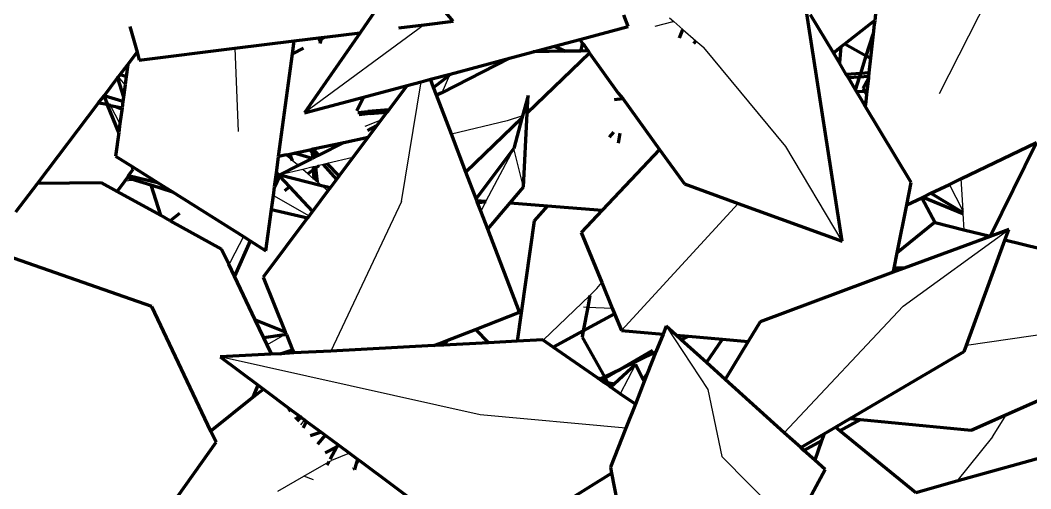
# Model space of a CAD drawing. Header units: millimetres. Extents: x 4307 to 31003, y 2809 to 20009.
# Drawn here: x 7018.4 to 7080.7, y 7961.8 to 7990.7 of the extents above; entities that cross this region are included whole.
import ezdxf

# ---------------------------------------------------------------- set-up
doc = ezdxf.new("R2010")
doc.units = ezdxf.units.MM
doc.layers.add('ProfileEdges', color=7, linetype='Continuous')

msp = doc.modelspace()

# ---------------------------------------------------------------- linework, layer by layer
for p, q in [((7078.947, 7993.924), (7075.018, 7986.19)), ((7058.395, 7990.867), (7058.651, 7990.645)), ((7043.258, 7990.447), (7035.895, 7985.02)), ((7058.586, 7990.635), (7057.482, 7990.341)), ((7058.586, 7990.635), (7058.651, 7990.645)), ((7058.651, 7990.645), (7059.214, 7990.157)), ((7059.214, 7990.157), (7060.016, 7989.462)), ((7070.827, 7990.542), (7071.011, 7990.457)), ((7031.593, 7989), (7031.807, 7983.87)), ((7053.12, 7989.18), (7052.998, 7989.147)), ((7060.016, 7989.462), (7060.505, 7989.038)), ((7065.559, 7982.941), (7060.505, 7989.038)), ((7024.833, 7986.746), (7024.426, 7987.244)), ((7044.833, 7987.345), (7044.345, 7986.257)), ((7041.864, 7979.539), (7043.071, 7986.93)), ((7023.868, 7985.481), (7023.531, 7986.065)), ((7024.513, 7984.361), (7023.923, 7985.469)), ((7023.923, 7985.469), (7024.622, 7985.173)), ((7070.263, 7985.76), (7070.49, 7985.71)), ((7039.628, 7984.183), (7040.615, 7984.573)), ((7039.803, 7985.094), (7039.946, 7984.965)), ((7049.337, 7984.838), (7048.374, 7984.514)), ((7048.374, 7984.514), (7044.944, 7983.699)), ((7048.787, 7982.817), (7047.077, 7979.565)), ((7049.393, 7980.428), (7048.787, 7982.817)), ((7069.023, 7977.085), (7065.559, 7982.941)), ((7034.846, 7982.316), (7034.77, 7982.425)), ((7035.144, 7982.061), (7034.846, 7982.316)), ((7035.429, 7981.818), (7035.144, 7982.061)), ((7038.878, 7982.256), (7037.291, 7981.879)), ((7035.779, 7981.519), (7034.375, 7981.185)), ((7035.662, 7981.84), (7035.429, 7981.818)), ((7035.5, 7981.757), (7035.429, 7981.818)), ((7036.422, 7981.672), (7035.779, 7981.519)), ((7036.09, 7981.253), (7035.779, 7981.519)), ((7036.567, 7981.706), (7036.422, 7981.672)), ((7036.784, 7981.758), (7036.567, 7981.706)), ((7037.035, 7981.818), (7036.784, 7981.758)), ((7037.291, 7981.879), (7037.035, 7981.818)), ((7025.469, 7980.868), (7024.81, 7980.805)), ((7036.47, 7980.928), (7036.09, 7981.253)), ((7036.698, 7980.733), (7036.47, 7980.928)), ((7076.343, 7980.933), (7076.465, 7978.982)), ((7036.927, 7980.538), (7036.698, 7980.733)), ((7037.331, 7980.192), (7036.927, 7980.538)), ((7076.465, 7978.982), (7075.64, 7980.595)), ((7033.97, 7979.911), (7036.184, 7978.662)), ((7041.864, 7979.539), (7037.511, 7970.311)), ((7047.061, 7979.533), (7046.755, 7978.952)), ((7047.077, 7979.565), (7047.061, 7979.533)), ((7055.425, 7971.585), (7062.615, 7979.426)), ((7076.465, 7978.982), (7076.473, 7978.855)), ((7076.473, 7978.855), (7076.477, 7978.792)), ((7076.477, 7978.792), (7076.54, 7977.782)), ((7072.795, 7973.087), (7079.299, 7977.814)), ((7032.127, 7977.377), (7031.334, 7975.834)), ((7031.334, 7975.834), (7031.221, 7975.676)), ((7053.915, 7974.167), (7053.478, 7973.747)), ((7053.915, 7974.167), (7054.213, 7974.543)), ((7053.478, 7973.747), (7050.6, 7970.977)), ((7053.078, 7973.041), (7053.345, 7973.029)), ((7053.345, 7973.029), (7054.861, 7972.96)), ((7065.467, 7965.271), (7072.795, 7973.087)), ((7076.7, 7970.668), (7094.745, 7973.294)), ((7058.183, 7971.844), (7060.758, 7967.944)), ((7034.651, 7971.316), (7033.59, 7970.697)), ((7034.755, 7971.377), (7034.651, 7971.316)), ((7046.708, 7966.385), (7030.68, 7969.953)), ((7056.299, 7969.488), (7055.356, 7967.682)), ((7060.758, 7967.944), (7061.612, 7963.813)), ((7035.274, 7966.181), (7035.491, 7966.238)), ((7035.458, 7965.97), (7035.689, 7966.221)), ((7035.491, 7966.238), (7035.621, 7966.272)), ((7035.886, 7966.075), (7035.635, 7965.766)), ((7055.697, 7965.556), (7046.708, 7966.385)), ((7078.306, 7965.019), (7079.164, 7966.387)), ((7036.665, 7964.585), (7037.162, 7965.125)), ((7078.306, 7965.019), (7076.108, 7962.277)), ((7038.662, 7964.007), (7037.553, 7963.566)), ((7035.845, 7962.583), (7037.383, 7963.468)), ((7037.383, 7963.468), (7037.553, 7963.566)), ((7039.274, 7963.551), (7039.041, 7963.224)), ((7066.012, 7959.358), (7061.612, 7963.813)), ((7038.918, 7963.049), (7038.891, 7963.012)), ((7039.041, 7963.224), (7038.918, 7963.049)), ((7034.253, 7961.667), (7035.845, 7962.583)), ((7036.451, 7962.364), (7035.845, 7962.583))]:
    msp.add_line(p, q)
at = {"layer": 'ProfileEdges', "lineweight": 211}
for p, q in [((7041.632, 7993.314), (7039.311, 7989.957)), ((7069.023, 7977.085), (7066.796, 7991.536)), ((7071.127, 7991.518), (7071.038, 7990.707)), ((7045.05, 7990.669), (7044.484, 7991.351)), ((7055.845, 7990.331), (7055.582, 7991.037)), ((7068.49, 7988.714), (7067.087, 7991.051)), ((7025.13, 7990.344), (7025.57, 7988.751)), ((7041.696, 7990.253), (7043.258, 7990.447)), ((7043.258, 7990.447), (7045.05, 7990.669)), ((7052.861, 7989.537), (7055.845, 7990.331)), ((7059.004, 7989.633), (7059.214, 7990.157)), ((7069.2, 7989.269), (7070.827, 7990.542)), ((7070.827, 7990.542), (7070.905, 7990.603)), ((7070.905, 7990.603), (7071.038, 7990.707)), ((7071.023, 7990.566), (7070.905, 7990.603)), ((7071.011, 7990.457), (7070.946, 7989.871)), ((7071.023, 7990.566), (7071.011, 7990.457)), ((7071.038, 7990.707), (7071.023, 7990.566)), ((7035.248, 7989.453), (7036.941, 7989.663)), ((7039.311, 7989.957), (7035.895, 7985.02)), ((7036.73, 7989.473), (7036.91, 7989.565)), ((7036.91, 7989.565), (7036.825, 7989.3)), ((7036.91, 7989.565), (7037.151, 7989.689)), ((7036.941, 7989.663), (7036.91, 7989.565)), ((7036.941, 7989.663), (7037.151, 7989.689)), ((7037.151, 7989.689), (7039.311, 7989.957)), ((7051.294, 7989.12), (7052.861, 7989.537)), ((7052.861, 7989.537), (7053.032, 7989.301)), ((7070.521, 7988.531), (7070.946, 7989.871)), ((7070.946, 7989.871), (7070.783, 7988.384)), ((7025.703, 7988.269), (7031.593, 7989)), ((7031.593, 7989), (7035.248, 7989.453)), ((7035.141, 7988.654), (7035.248, 7989.453)), ((7035.141, 7988.654), (7035.821, 7989.004)), ((7049.984, 7988.771), (7051.294, 7989.12)), ((7051.294, 7989.12), (7051.984, 7988.809)), ((7052.926, 7988.827), (7052.998, 7989.147)), ((7052.998, 7989.147), (7053.032, 7989.301)), ((7053.032, 7989.301), (7053.12, 7989.18)), ((7053.12, 7989.18), (7053.37, 7988.835)), ((7060.016, 7989.462), (7059.864, 7989.292)), ((7068.49, 7988.714), (7068.96, 7989.081)), ((7068.96, 7989.081), (7068.865, 7988.089)), ((7068.96, 7989.081), (7069.2, 7989.269)), ((7069.2, 7989.269), (7070.521, 7988.531)), ((7025.002, 7988.002), (7025.57, 7988.751)), ((7025.57, 7988.751), (7025.703, 7988.269)), ((7034.293, 7982.322), (7035.141, 7988.654)), ((7048.518, 7988.381), (7044.345, 7986.257)), ((7044.861, 7987.407), (7048.518, 7988.381)), ((7048.518, 7988.381), (7049.984, 7988.771)), ((7053.465, 7988.704), (7049.621, 7984.994)), ((7051.984, 7988.809), (7049.984, 7988.771)), ((7052.926, 7988.827), (7051.984, 7988.809)), ((7053.37, 7988.835), (7052.926, 7988.827)), ((7053.37, 7988.835), (7053.465, 7988.704)), ((7053.465, 7988.704), (7055.222, 7986.219)), ((7068.865, 7988.089), (7068.49, 7988.714)), ((7070.176, 7987.442), (7070.521, 7988.531)), ((7070.521, 7988.531), (7070.783, 7988.384)), ((7070.783, 7988.384), (7070.684, 7987.476)), ((7024.51, 7987.355), (7025.002, 7988.002)), ((7025.002, 7988.002), (7024.902, 7987.26)), ((7069.289, 7987.383), (7068.865, 7988.089)), ((7023.531, 7986.065), (7024.367, 7987.166)), ((7024.367, 7987.166), (7024.426, 7987.244)), ((7024.367, 7987.166), (7024.732, 7985.993)), ((7024.426, 7987.244), (7024.51, 7987.355)), ((7024.902, 7987.26), (7024.51, 7987.355)), ((7024.902, 7987.26), (7024.833, 7986.746)), ((7043.071, 7986.93), (7043.652, 7987.085)), ((7043.652, 7987.085), (7044.861, 7987.407)), ((7043.847, 7986.574), (7043.652, 7987.085)), ((7043.847, 7986.574), (7044.833, 7987.345)), ((7044.861, 7987.407), (7044.833, 7987.345)), ((7070.176, 7987.442), (7069.289, 7987.383)), ((7069.414, 7987.174), (7069.289, 7987.383)), ((7070.105, 7987.219), (7069.414, 7987.174)), ((7069.857, 7986.436), (7069.414, 7987.174)), ((7069.857, 7986.436), (7070.105, 7987.219)), ((7070.105, 7987.219), (7070.176, 7987.442)), ((7070.659, 7987.255), (7070.105, 7987.219)), ((7070.684, 7987.476), (7070.176, 7987.442)), ((7070.646, 7987.137), (7070.336, 7986.527)), ((7070.646, 7987.137), (7070.556, 7986.31)), ((7070.659, 7987.255), (7070.646, 7987.137)), ((7070.684, 7987.476), (7070.659, 7987.255)), ((7024.833, 7986.746), (7024.732, 7985.993)), ((7039.519, 7985.985), (7042.21, 7986.701)), ((7042.21, 7986.701), (7041.088, 7985.203)), ((7042.21, 7986.701), (7043.071, 7986.93)), ((7044.029, 7986.097), (7043.847, 7986.574)), ((7069.915, 7986.339), (7069.857, 7986.436)), ((7070.336, 7986.527), (7070.449, 7986.315)), ((7023.194, 7985.621), (7023.531, 7986.065)), ((7024.694, 7985.712), (7023.531, 7986.065)), ((7023.737, 7985.548), (7023.531, 7986.065)), ((7024.732, 7985.993), (7024.694, 7985.712)), ((7035.895, 7985.02), (7039.519, 7985.985)), ((7039.519, 7985.985), (7039.11, 7985.129)), ((7044.345, 7986.257), (7044.029, 7986.097)), ((7044.944, 7983.699), (7044.029, 7986.097)), ((7049.676, 7986.084), (7049.337, 7984.838)), ((7049.621, 7984.994), (7049.676, 7986.084)), ((7055.007, 7985.826), (7055.505, 7985.89)), ((7055.222, 7986.219), (7055.264, 7986.223)), ((7055.222, 7986.219), (7055.505, 7985.89)), ((7055.505, 7985.89), (7057.778, 7982.756)), ((7070.449, 7986.315), (7069.915, 7986.339)), ((7070.263, 7985.76), (7069.915, 7986.339)), ((7070.449, 7986.315), (7070.538, 7986.148)), ((7070.556, 7986.31), (7070.449, 7986.315)), ((7070.538, 7986.148), (7070.49, 7985.71)), ((7070.556, 7986.31), (7070.538, 7986.148)), ((7019.423, 7980.652), (7023.194, 7985.621)), ((7023.194, 7985.621), (7023.737, 7985.548)), ((7023.737, 7985.548), (7023.754, 7985.504)), ((7024.436, 7983.791), (7023.754, 7985.504)), ((7023.754, 7985.504), (7023.868, 7985.481)), ((7023.923, 7985.469), (7023.868, 7985.481)), ((7023.923, 7985.469), (7024.642, 7985.319)), ((7024.622, 7985.173), (7024.513, 7984.361)), ((7024.642, 7985.319), (7024.622, 7985.173)), ((7024.694, 7985.712), (7024.642, 7985.319)), ((7041.088, 7985.203), (7039.803, 7985.094)), ((7041.088, 7985.203), (7040.972, 7985.049)), ((7070.46, 7985.432), (7070.263, 7985.76)), ((7070.49, 7985.71), (7070.46, 7985.432)), ((7073.295, 7980.707), (7070.46, 7985.432)), ((7039.167, 7985.025), (7039.803, 7985.094)), ((7039.946, 7984.965), (7039.242, 7984.888)), ((7039.946, 7984.965), (7040.972, 7985.049)), ((7040.615, 7984.573), (7040.357, 7984.229)), ((7040.972, 7985.049), (7040.615, 7984.573)), ((7049.293, 7984.677), (7045.842, 7981.346)), ((7049.293, 7984.677), (7048.787, 7982.817)), ((7049.337, 7984.838), (7049.293, 7984.677)), ((7049.393, 7980.428), (7049.621, 7984.994)), ((7024.513, 7984.361), (7024.436, 7983.791)), ((7040.357, 7984.229), (7039.767, 7983.929)), ((7040.357, 7984.229), (7039.822, 7983.515)), ((7024.436, 7983.791), (7024.243, 7982.348)), ((7038.316, 7983.19), (7039.822, 7983.515)), ((7039.822, 7983.515), (7038.878, 7982.256)), ((7045.842, 7981.346), (7044.944, 7983.699)), ((7054.946, 7983.814), (7054.667, 7983.505)), ((7055.332, 7983.755), (7055.217, 7983.135)), ((7035.249, 7982.529), (7036.224, 7982.739)), ((7036.224, 7982.739), (7036.352, 7982.766)), ((7036.224, 7982.739), (7036.363, 7982.581)), ((7036.352, 7982.766), (7036.422, 7982.782)), ((7036.352, 7982.766), (7036.363, 7982.581)), ((7036.422, 7982.782), (7038.316, 7983.19)), ((7036.775, 7982.406), (7036.422, 7982.782)), ((7036.465, 7982.466), (7036.422, 7982.782)), ((7038.316, 7983.19), (7036.775, 7982.406)), ((7046.468, 7979.705), (7048.787, 7982.817)), ((7057.778, 7982.756), (7054.247, 7979.011)), ((7057.778, 7982.756), (7059.32, 7980.629)), ((7076.343, 7980.933), (7081.003, 7983.174)), ((7078.146, 7977.386), (7081.003, 7983.174)), ((7024.243, 7982.348), (7025.268, 7981.701)), ((7034.158, 7981.313), (7034.293, 7982.322)), ((7034.77, 7982.425), (7034.293, 7982.322)), ((7034.77, 7982.425), (7034.975, 7982.47)), ((7034.975, 7982.47), (7035.249, 7982.529)), ((7035.144, 7982.061), (7034.975, 7982.47)), ((7036.358, 7982.194), (7035.249, 7982.529)), ((7036.358, 7982.194), (7035.662, 7981.84)), ((7036.387, 7982.209), (7036.358, 7982.194)), ((7036.363, 7982.581), (7036.387, 7982.209)), ((7036.363, 7982.581), (7036.465, 7982.466)), ((7036.492, 7982.262), (7036.387, 7982.209)), ((7036.492, 7982.262), (7036.465, 7982.466)), ((7036.465, 7982.466), (7036.597, 7982.316)), ((7036.597, 7982.316), (7036.492, 7982.262)), ((7036.775, 7982.406), (7036.597, 7982.316)), ((7038.878, 7982.256), (7038.03, 7981.124)), ((7025.047, 7981.14), (7025.331, 7981.542)), ((7025.331, 7981.542), (7025.268, 7981.701)), ((7025.268, 7981.701), (7026.826, 7980.719)), ((7035.5, 7981.757), (7034.375, 7981.185)), ((7035.662, 7981.84), (7035.5, 7981.757)), ((7036.09, 7981.253), (7036.433, 7981.503)), ((7036.422, 7981.672), (7036.433, 7981.503)), ((7036.433, 7981.503), (7036.58, 7981.61)), ((7036.433, 7981.503), (7036.47, 7980.928)), ((7036.58, 7981.61), (7036.567, 7981.706)), ((7036.58, 7981.61), (7036.784, 7981.758)), ((7036.698, 7980.733), (7036.58, 7981.61)), ((7037.035, 7981.818), (7037.854, 7980.889)), ((7038.03, 7981.124), (7037.291, 7981.879)), ((7024.349, 7980.153), (7024.81, 7980.805)), ((7024.81, 7980.805), (7024.968, 7981.029)), ((7024.968, 7981.029), (7025.047, 7981.14)), ((7024.968, 7981.029), (7025.469, 7980.868)), ((7025.047, 7981.14), (7026.826, 7980.719)), ((7025.469, 7980.868), (7026.421, 7980.562)), ((7034.042, 7980.442), (7034.158, 7981.313)), ((7034.343, 7981.115), (7034.042, 7980.442)), ((7034.158, 7981.313), (7034.343, 7981.115)), ((7034.343, 7981.115), (7034.974, 7980.441)), ((7034.375, 7981.185), (7036.927, 7980.538)), ((7037.854, 7980.889), (7037.484, 7980.396)), ((7038.03, 7981.124), (7037.854, 7980.889)), ((7046.468, 7979.705), (7045.842, 7981.346)), ((7075.64, 7980.595), (7076.343, 7980.933)), ((7018.098, 7978.907), (7019.423, 7980.652)), ((7023.372, 7980.691), (7019.423, 7980.652)), ((7024.349, 7980.153), (7023.372, 7980.691)), ((7026.421, 7980.562), (7027.003, 7978.688)), ((7026.421, 7980.562), (7027.756, 7980.133)), ((7026.826, 7980.719), (7027.756, 7980.133)), ((7033.97, 7979.911), (7034.042, 7980.442)), ((7034.671, 7980.22), (7034.974, 7980.441)), ((7034.974, 7980.441), (7036.385, 7978.931)), ((7037.331, 7980.192), (7036.385, 7978.931)), ((7036.927, 7980.538), (7037.484, 7980.396)), ((7037.484, 7980.396), (7037.331, 7980.192)), ((7048.559, 7979.45), (7049.393, 7980.428)), ((7059.32, 7980.629), (7062.615, 7979.426)), ((7073.021, 7979.336), (7073.295, 7980.707)), ((7074.497, 7980.046), (7075.64, 7980.595)), ((7027.003, 7978.688), (7024.349, 7980.153)), ((7027.756, 7980.133), (7032.127, 7977.377)), ((7033.856, 7979.055), (7033.97, 7979.911)), ((7046.505, 7979.609), (7046.468, 7979.705)), ((7046.505, 7979.609), (7047.077, 7979.565)), ((7046.563, 7979.456), (7046.505, 7979.609)), ((7046.563, 7979.456), (7047.061, 7979.533)), ((7073.021, 7979.336), (7073.939, 7979.777)), ((7073.939, 7979.777), (7074.016, 7979.814)), ((7073.939, 7979.777), (7074.772, 7978.217)), ((7074.016, 7979.814), (7074.497, 7980.046)), ((7074.016, 7979.814), (7076.477, 7978.792)), ((7074.497, 7980.046), (7076.473, 7978.855)), ((7033.514, 7976.502), (7033.856, 7979.055)), ((7033.856, 7979.055), (7036.084, 7978.528)), ((7036.385, 7978.931), (7036.184, 7978.662)), ((7046.755, 7978.952), (7046.563, 7979.456)), ((7047.182, 7977.835), (7046.755, 7978.952)), ((7047.182, 7977.835), (7048.559, 7979.45)), ((7048.559, 7979.45), (7050.868, 7979.272)), ((7050.868, 7979.272), (7050.04, 7978.35)), ((7050.868, 7979.272), (7054.247, 7979.011)), ((7054.247, 7979.011), (7052.947, 7977.631)), ((7062.615, 7979.426), (7069.023, 7977.085)), ((7072.428, 7976.377), (7073.021, 7979.336)), ((7027.618, 7978.349), (7027.003, 7978.688)), ((7028.186, 7978.802), (7027.618, 7978.349)), ((7030.779, 7976.606), (7027.618, 7978.349)), ((7036.084, 7978.528), (7033.339, 7974.867)), ((7036.184, 7978.662), (7036.084, 7978.528)), ((7050.04, 7978.35), (7048.992, 7970.914)), ((7049.137, 7972.711), (7047.182, 7977.835)), ((7074.704, 7978.234), (7072.428, 7976.377)), ((7074.772, 7978.217), (7074.704, 7978.234)), ((7076.54, 7977.782), (7074.772, 7978.217)), ((7078.146, 7977.386), (7076.54, 7977.782)), ((7079.299, 7977.814), (7078.146, 7977.386)), ((7079.061, 7977.16), (7079.299, 7977.814)), ((7026.483, 7973.061), (7014.73, 7977.156)), ((7032.548, 7977.111), (7031.573, 7974.936)), ((7032.127, 7977.377), (7032.548, 7977.111)), ((7032.548, 7977.111), (7033.514, 7976.502)), ((7052.947, 7977.631), (7054.213, 7974.543)), ((7078.146, 7977.386), (7072.864, 7975.423)), ((7076.7, 7970.668), (7079.061, 7977.16)), ((7084.049, 7975.931), (7079.061, 7977.16)), ((7031.221, 7975.676), (7030.779, 7976.606)), ((7072.235, 7975.417), (7072.428, 7976.377)), ((7031.573, 7974.936), (7031.221, 7975.676)), ((7072.186, 7975.172), (7063.982, 7972.124)), ((7072.864, 7975.423), (7072.186, 7975.172)), ((7072.186, 7975.172), (7072.235, 7975.417)), ((7072.864, 7975.423), (7072.235, 7975.417)), ((7032.852, 7972.248), (7031.573, 7974.936)), ((7033.339, 7974.867), (7034.702, 7971.507)), ((7054.213, 7974.543), (7054.861, 7972.96)), ((7053.478, 7973.747), (7053.345, 7973.029)), ((7030.118, 7965.374), (7026.483, 7973.061)), ((7046.428, 7971.649), (7049.137, 7972.711)), ((7053.345, 7973.029), (7053.072, 7971.557)), ((7054.861, 7972.96), (7055.004, 7972.612)), ((7032.852, 7972.248), (7034.702, 7971.507)), ((7033.389, 7971.119), (7032.852, 7972.248)), ((7053.072, 7971.557), (7055.004, 7972.612)), ((7055.004, 7972.612), (7055.425, 7971.585)), ((7063.982, 7972.124), (7063.246, 7970.909)), ((7034.702, 7971.507), (7034.755, 7971.377)), ((7044.734, 7970.984), (7046.428, 7971.649)), ((7046.428, 7971.649), (7047.235, 7970.822)), ((7051.221, 7970.547), (7053.072, 7971.557)), ((7053.072, 7971.557), (7052.999, 7971.162)), ((7055.425, 7971.585), (7057.993, 7971.363)), ((7058.183, 7971.844), (7057.993, 7971.363)), ((7058.794, 7971.293), (7058.183, 7971.844)), ((7034.651, 7971.316), (7033.389, 7971.119)), ((7033.59, 7970.697), (7033.389, 7971.119)), ((7034.772, 7971.335), (7034.651, 7971.316)), ((7034.755, 7971.377), (7034.772, 7971.335)), ((7034.772, 7971.335), (7035.153, 7970.395)), ((7044.21, 7970.779), (7044.734, 7970.984)), ((7044.47, 7970.676), (7044.734, 7970.984)), ((7047.235, 7970.822), (7044.47, 7970.676)), ((7048.992, 7970.914), (7047.235, 7970.822)), ((7050.572, 7970.997), (7048.992, 7970.914)), ((7050.6, 7970.977), (7050.572, 7970.997)), ((7051.221, 7970.547), (7050.6, 7970.977)), ((7052.999, 7971.162), (7054.375, 7968.715)), ((7057.993, 7971.363), (7057.555, 7970.256)), ((7058.794, 7971.293), (7059.56, 7971.227)), ((7059.109, 7971.009), (7058.794, 7971.293)), ((7059.109, 7971.009), (7059.56, 7971.227)), ((7060.67, 7969.6), (7059.109, 7971.009)), ((7059.56, 7971.227), (7061.664, 7971.045)), ((7060.67, 7969.6), (7061.664, 7971.045)), ((7061.664, 7971.045), (7063.246, 7970.909)), ((7063.246, 7970.909), (7061.824, 7968.558)), ((7033.837, 7970.176), (7033.59, 7970.697)), ((7034.403, 7970.148), (7035.153, 7970.395)), ((7035.236, 7970.192), (7034.403, 7970.148)), ((7035.153, 7970.395), (7035.236, 7970.192)), ((7037.511, 7970.311), (7035.236, 7970.192)), ((7043.868, 7970.645), (7037.511, 7970.311)), ((7043.868, 7970.645), (7044.21, 7970.779)), ((7044.319, 7970.668), (7043.868, 7970.645)), ((7044.21, 7970.779), (7044.319, 7970.668)), ((7044.47, 7970.676), (7044.319, 7970.668)), ((7053.958, 7968.651), (7051.221, 7970.547)), ((7057.349, 7970.355), (7055.374, 7969.199)), ((7055.374, 7969.199), (7057.555, 7970.256)), ((7057.555, 7970.256), (7057.022, 7968.908)), ((7069.526, 7966.152), (7076.562, 7970.291)), ((7076.562, 7970.291), (7076.7, 7970.668)), ((7033.813, 7970.117), (7030.68, 7969.953)), ((7030.68, 7969.953), (7033.032, 7968.201)), ((7033.813, 7970.117), (7033.837, 7970.176)), ((7034.403, 7970.148), (7033.813, 7970.117)), ((7061.824, 7968.558), (7060.67, 7969.6)), ((7054.375, 7968.715), (7055.374, 7969.199)), ((7055.374, 7969.199), (7054.418, 7968.64)), ((7056.299, 7969.488), (7054.994, 7968.29)), ((7056.764, 7968.556), (7056.299, 7969.488)), ((7079.164, 7966.387), (7085.209, 7969.067)), ((7053.958, 7968.651), (7054.166, 7968.614)), ((7054.177, 7968.499), (7053.958, 7968.651)), ((7054.166, 7968.614), (7054.375, 7968.715)), ((7054.418, 7968.64), (7054.177, 7968.499)), ((7054.258, 7968.443), (7054.177, 7968.499)), ((7054.258, 7968.443), (7054.564, 7968.38)), ((7054.701, 7968.137), (7054.258, 7968.443)), ((7054.375, 7968.715), (7054.418, 7968.64)), ((7054.418, 7968.64), (7054.564, 7968.38)), ((7054.564, 7968.38), (7054.994, 7968.29)), ((7054.564, 7968.38), (7054.701, 7968.137)), ((7056.83, 7968.423), (7056.283, 7967.04)), ((7056.764, 7968.556), (7057.022, 7968.908)), ((7056.83, 7968.423), (7056.764, 7968.556)), ((7057.022, 7968.908), (7056.83, 7968.423)), ((7065.467, 7965.271), (7061.824, 7968.558)), ((7032.728, 7967.456), (7033.032, 7968.201)), ((7033.357, 7967.958), (7032.728, 7967.456)), ((7033.032, 7968.201), (7033.357, 7967.958)), ((7033.357, 7967.958), (7035.032, 7966.711)), ((7054.772, 7968.087), (7054.701, 7968.137)), ((7054.994, 7968.29), (7054.772, 7968.087)), ((7055.356, 7967.682), (7054.772, 7968.087)), ((7032.728, 7967.456), (7030.118, 7965.374)), ((7056.283, 7967.04), (7055.356, 7967.682)), ((7035.032, 7966.711), (7034.904, 7966.605)), ((7035.032, 7966.711), (7035.566, 7966.313)), ((7056.283, 7967.04), (7055.697, 7965.556)), ((7035.349, 7966.095), (7035.491, 7966.238)), ((7035.433, 7965.998), (7035.662, 7966.242)), ((7035.491, 7966.238), (7035.566, 7966.313)), ((7035.566, 7966.313), (7035.621, 7966.272)), ((7035.621, 7966.272), (7035.662, 7966.242)), ((7035.662, 7966.242), (7035.689, 7966.221)), ((7035.689, 7966.221), (7035.886, 7966.075)), ((7035.797, 7965.58), (7036.021, 7965.974)), ((7035.886, 7966.075), (7036.021, 7965.974)), ((7036.021, 7965.974), (7036.917, 7965.307)), ((7068.613, 7965.615), (7069.526, 7966.152)), ((7070.162, 7966.09), (7068.886, 7965.392)), ((7069.526, 7966.152), (7070.162, 7966.09)), ((7070.162, 7966.09), (7076.985, 7965.421)), ((7076.985, 7965.421), (7079.164, 7966.387)), ((7030.446, 7964.681), (7030.118, 7965.374)), ((7036.917, 7965.307), (7036.229, 7965.084)), ((7036.917, 7965.307), (7037.162, 7965.125)), ((7055.697, 7965.556), (7054.747, 7963.156)), ((7066.478, 7964.358), (7065.467, 7965.271)), ((7066.478, 7964.358), (7067.92, 7965.207)), ((7067.92, 7965.207), (7067.769, 7964.781)), ((7067.92, 7965.207), (7068.613, 7965.615)), ((7068.886, 7965.392), (7068.613, 7965.615)), ((7073.573, 7961.569), (7068.886, 7965.392)), ((7027.628, 7960.711), (7030.446, 7964.681)), ((7037.162, 7965.125), (7036.687, 7964.559)), ((7037.162, 7965.125), (7037.948, 7964.539)), ((7067.769, 7964.781), (7066.673, 7964.182)), ((7067.769, 7964.781), (7067.341, 7963.579)), ((7086.426, 7965.157), (7076.108, 7962.277)), ((7037.879, 7964.408), (7037.157, 7964.021)), ((7037.879, 7964.408), (7037.479, 7963.65)), ((7037.948, 7964.539), (7037.879, 7964.408)), ((7038.022, 7964.484), (7037.879, 7964.408)), ((7037.948, 7964.539), (7038.022, 7964.484)), ((7038.022, 7964.484), (7038.662, 7964.007)), ((7038.662, 7964.007), (7039.166, 7963.632)), ((7066.673, 7964.182), (7066.478, 7964.358)), ((7067.341, 7963.579), (7066.673, 7964.182)), ((7037.383, 7963.468), (7037.275, 7963.263)), ((7039.166, 7963.632), (7039.041, 7963.224)), ((7039.166, 7963.632), (7039.274, 7963.551)), ((7039.274, 7963.551), (7043.592, 7960.335)), ((7067.983, 7963), (7067.341, 7963.579)), ((7038.862, 7963.024), (7038.918, 7963.049)), ((7039.041, 7963.224), (7038.967, 7962.981)), ((7051.818, 7960.911), (7054.82, 7962.772)), ((7054.747, 7963.156), (7054.82, 7962.772)), ((7054.82, 7962.772), (7055.487, 7959.275)), ((7066.374, 7960.027), (7067.983, 7963)), ((7076.108, 7962.277), (7073.573, 7961.569))]:
    msp.add_line(p, q, dxfattribs=at)

doc.saveas('drawing.dxf')
